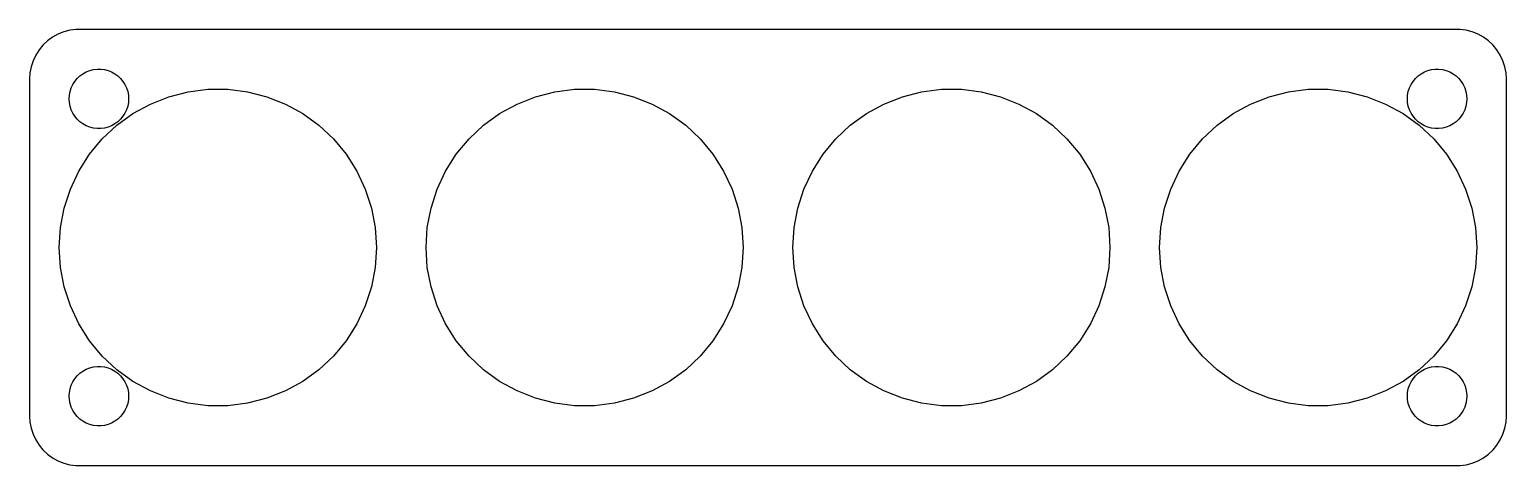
# Model space of a CAD drawing. Header units: metres. Extents: x -74 to 74, y 32 to 76.
import ezdxf

# ---------------------------------------------------------------- set-up
doc = ezdxf.new("R2010")
doc.units = ezdxf.units.M

msp = doc.modelspace()

# ---------------------------------------------------------------- linework, layer by layer
for p, q in [((-69.8139, 75.9901), (-70.4369, 75.9114)), ((69.8139, 75.9901), (-69.8139, 75.9901)), ((70.4369, 75.9114), (69.8139, 75.9901)), ((-72.6871, 74.8526), (-73.1448, 74.4227)), ((-72.1791, 75.2216), (-72.6871, 74.8526)), ((-71.6289, 75.5241), (-72.1791, 75.2216)), ((-71.0451, 75.7553), (-71.6289, 75.5241)), ((-70.4369, 75.9114), (-71.0451, 75.7553)), ((71.0451, 75.7553), (70.4369, 75.9114)), ((71.6289, 75.5241), (71.0451, 75.7553)), ((72.1791, 75.2216), (71.6289, 75.5241)), ((72.6871, 74.8526), (72.1791, 75.2216)), ((73.1448, 74.4227), (72.6871, 74.8526)), ((-73.8815, 73.4088), (-74.1489, 72.8406)), ((-73.5451, 73.9389), (-73.8815, 73.4088)), ((-73.1448, 74.4227), (-73.5451, 73.9389)), ((73.5451, 73.9389), (73.1448, 74.4227)), ((73.8815, 73.4088), (73.5451, 73.9389)), ((74.1489, 72.8406), (73.8815, 73.4088)), ((-74.4606, 71.6267), (-74.5, 71)), ((-74.3429, 72.2434), (-74.4606, 71.6267)), ((-74.1489, 72.8406), (-74.3429, 72.2434)), ((-69.4123, 71.3115), (-69.1075, 71.533)), ((-69.1075, 71.533), (-68.7773, 71.7145)), ((-68.7773, 71.7145), (-68.427, 71.8532)), ((-68.427, 71.8532), (-68.0621, 71.9469)), ((-68.0621, 71.9469), (-67.6884, 71.9941)), ((-67.6884, 71.9941), (-67.3116, 71.9941)), ((-67.3116, 71.9941), (-66.9379, 71.9469)), ((-66.9379, 71.9469), (-66.573, 71.8532)), ((-66.573, 71.8532), (-66.2227, 71.7145)), ((-66.2227, 71.7145), (-65.8925, 71.533)), ((-65.8925, 71.533), (-65.5877, 71.3115)), ((65.5877, 71.3115), (65.8925, 71.533)), ((65.8925, 71.533), (66.2227, 71.7145)), ((66.2227, 71.7145), (66.573, 71.8532)), ((66.573, 71.8532), (66.9379, 71.9469)), ((66.9379, 71.9469), (67.3116, 71.9941)), ((67.3116, 71.9941), (67.6884, 71.9941)), ((67.6884, 71.9941), (68.0621, 71.9469)), ((68.0621, 71.9469), (68.427, 71.8532)), ((68.427, 71.8532), (68.7773, 71.7145)), ((68.7773, 71.7145), (69.1075, 71.533)), ((69.1075, 71.533), (69.4123, 71.3115)), ((74.3429, 72.2434), (74.1489, 72.8406)), ((74.4606, 71.6267), (74.3429, 72.2434)), ((74.5, 71), (74.4606, 71.6267)), ((-74.5, 71), (-74.5, 37)), ((-70.4057, 69.7461), (-70.2893, 70.1044)), ((-70.2893, 70.1044), (-70.1289, 70.4453)), ((-70.1289, 70.4453), (-69.927, 70.7634)), ((-69.927, 70.7634), (-69.6869, 71.0536)), ((-69.6869, 71.0536), (-69.4123, 71.3115)), ((-65.5877, 71.3115), (-65.3131, 71.0536)), ((-65.3131, 71.0536), (-65.073, 70.7634)), ((-65.073, 70.7634), (-64.8711, 70.4453)), ((-64.8711, 70.4453), (-64.7107, 70.1044)), ((-64.7107, 70.1044), (-64.5943, 69.7461)), ((64.5943, 69.7461), (64.7107, 70.1044)), ((64.7107, 70.1044), (64.8711, 70.4453)), ((64.8711, 70.4453), (65.073, 70.7634)), ((65.073, 70.7634), (65.3131, 71.0536)), ((65.3131, 71.0536), (65.5877, 71.3115)), ((69.4123, 71.3115), (69.6869, 71.0536)), ((69.6869, 71.0536), (69.927, 70.7634)), ((69.927, 70.7634), (70.1289, 70.4453)), ((70.1289, 70.4453), (70.2893, 70.1044)), ((70.2893, 70.1044), (70.4057, 69.7461)), ((74.5, 37), (74.5, 71)), ((-70.5, 69), (-70.4763, 69.376)), ((-70.4763, 68.624), (-70.5, 69)), ((-70.4763, 69.376), (-70.4057, 69.7461)), ((-70.4057, 68.2539), (-70.4763, 68.624)), ((-64.5943, 69.7461), (-64.5237, 69.376)), ((-64.5237, 68.624), (-64.5943, 68.2539)), ((-64.5237, 69.376), (-64.5, 69)), ((-64.5, 69), (-64.5237, 68.624)), ((-62.3125, 68.4772), (-60.4443, 69.2169)), ((-60.4443, 69.2169), (-58.4981, 69.7166)), ((-58.4981, 69.7166), (-56.5046, 69.9684)), ((-56.5046, 69.9684), (-54.4953, 69.9684)), ((-54.4953, 69.9684), (-52.5019, 69.7166)), ((-52.5019, 69.7166), (-50.5557, 69.2169)), ((-50.5557, 69.2169), (-48.6875, 68.4772)), ((-25.3125, 68.4772), (-23.4443, 69.2169)), ((-23.4443, 69.2169), (-21.4981, 69.7166)), ((-21.4981, 69.7166), (-19.5046, 69.9684)), ((-19.5046, 69.9684), (-17.4953, 69.9684)), ((-17.4953, 69.9684), (-15.5019, 69.7166)), ((-15.5019, 69.7166), (-13.5557, 69.2169)), ((-13.5557, 69.2169), (-11.6875, 68.4772)), ((11.6875, 68.4772), (13.5557, 69.2169)), ((13.5557, 69.2169), (15.5019, 69.7166)), ((15.5019, 69.7166), (17.4953, 69.9684)), ((17.4953, 69.9684), (19.5046, 69.9684)), ((19.5046, 69.9684), (21.4981, 69.7166)), ((21.4981, 69.7166), (23.4443, 69.2169)), ((23.4443, 69.2169), (25.3125, 68.4772)), ((48.6875, 68.4772), (50.5557, 69.2169)), ((50.5557, 69.2169), (52.5019, 69.7166)), ((52.5019, 69.7166), (54.4953, 69.9684)), ((54.4953, 69.9684), (56.5046, 69.9684)), ((56.5046, 69.9684), (58.4981, 69.7166)), ((58.4981, 69.7166), (60.4443, 69.2169)), ((60.4443, 69.2169), (62.3125, 68.4772)), ((64.5, 69), (64.5237, 69.376)), ((64.5237, 68.624), (64.5, 69)), ((64.5237, 69.376), (64.5943, 69.7461)), ((64.5943, 68.2539), (64.5237, 68.624)), ((70.4057, 69.7461), (70.4763, 69.376)), ((70.4763, 68.624), (70.4057, 68.2539)), ((70.4763, 69.376), (70.5, 69)), ((70.5, 69), (70.4763, 68.624)), ((-70.2893, 67.8956), (-70.4057, 68.2539)), ((-70.1289, 67.5547), (-70.2893, 67.8956)), ((-69.927, 67.2366), (-70.1289, 67.5547)), ((-69.6869, 66.9464), (-69.927, 67.2366)), ((-65.6988, 66.3282), (-64.0732, 67.5092)), ((-65.073, 67.2366), (-65.3131, 66.9464)), ((-64.8711, 67.5547), (-65.073, 67.2366)), ((-64.7107, 67.8956), (-64.8711, 67.5547)), ((-64.5943, 68.2539), (-64.7107, 67.8956)), ((-64.0732, 67.5092), (-62.3125, 68.4772)), ((-48.6875, 68.4772), (-46.9268, 67.5092)), ((-46.9268, 67.5092), (-45.3012, 66.3282)), ((-28.6988, 66.3282), (-27.0732, 67.5092)), ((-27.0732, 67.5092), (-25.3125, 68.4772)), ((-11.6875, 68.4772), (-9.92676, 67.5092)), ((-9.92676, 67.5092), (-8.30121, 66.3282)), ((8.30121, 66.3282), (9.92676, 67.5092)), ((9.92676, 67.5092), (11.6875, 68.4772)), ((25.3125, 68.4772), (27.0732, 67.5092)), ((27.0732, 67.5092), (28.6988, 66.3282)), ((45.3012, 66.3282), (46.9268, 67.5092)), ((46.9268, 67.5092), (48.6875, 68.4772)), ((62.3125, 68.4772), (64.0732, 67.5092)), ((64.0732, 67.5092), (65.6988, 66.3282)), ((64.7107, 67.8956), (64.5943, 68.2539)), ((64.8711, 67.5547), (64.7107, 67.8956)), ((65.073, 67.2366), (64.8711, 67.5547)), ((65.3131, 66.9464), (65.073, 67.2366)), ((69.927, 67.2366), (69.6869, 66.9464)), ((70.1289, 67.5547), (69.927, 67.2366)), ((70.2893, 67.8956), (70.1289, 67.5547)), ((70.4057, 68.2539), (70.2893, 67.8956)), ((-69.4123, 66.6884), (-69.6869, 66.9464)), ((-69.1075, 66.467), (-69.4123, 66.6884)), ((-68.7773, 66.2855), (-69.1075, 66.467)), ((-68.427, 66.1468), (-68.7773, 66.2855)), ((-68.0621, 66.0531), (-68.427, 66.1468)), ((-67.6884, 66.0059), (-68.0621, 66.0531)), ((-67.3116, 66.0059), (-67.6884, 66.0059)), ((-66.9379, 66.0531), (-67.3116, 66.0059)), ((-67.1635, 64.9527), (-65.6988, 66.3282)), ((-66.573, 66.1468), (-66.9379, 66.0531)), ((-66.2227, 66.2855), (-66.573, 66.1468)), ((-65.8925, 66.467), (-66.2227, 66.2855)), ((-65.5877, 66.6884), (-65.8925, 66.467)), ((-65.3131, 66.9464), (-65.5877, 66.6884)), ((-45.3012, 66.3282), (-43.8365, 64.9527)), ((-30.1635, 64.9527), (-28.6988, 66.3282)), ((-8.30121, 66.3282), (-6.83649, 64.9527)), ((6.83649, 64.9527), (8.30121, 66.3282)), ((28.6988, 66.3282), (30.1635, 64.9527)), ((43.8365, 64.9527), (45.3012, 66.3282)), ((65.5877, 66.6884), (65.3131, 66.9464)), ((65.8925, 66.467), (65.5877, 66.6884)), ((65.6988, 66.3282), (67.1635, 64.9527)), ((66.2227, 66.2855), (65.8925, 66.467)), ((66.573, 66.1468), (66.2227, 66.2855)), ((66.9379, 66.0531), (66.573, 66.1468)), ((67.3116, 66.0059), (66.9379, 66.0531)), ((67.6884, 66.0059), (67.3116, 66.0059)), ((68.0621, 66.0531), (67.6884, 66.0059)), ((68.427, 66.1468), (68.0621, 66.0531)), ((68.7773, 66.2855), (68.427, 66.1468)), ((69.1075, 66.467), (68.7773, 66.2855)), ((69.4123, 66.6884), (69.1075, 66.467)), ((69.6869, 66.9464), (69.4123, 66.6884)), ((-68.4443, 63.4046), (-67.1635, 64.9527)), ((-43.8365, 64.9527), (-42.5557, 63.4046)), ((-31.4443, 63.4046), (-30.1635, 64.9527)), ((-6.83649, 64.9527), (-5.55573, 63.4046)), ((5.55573, 63.4046), (6.83649, 64.9527)), ((30.1635, 64.9527), (31.4443, 63.4046)), ((42.5557, 63.4046), (43.8365, 64.9527)), ((67.1635, 64.9527), (68.4443, 63.4046)), ((-69.5209, 61.7081), (-68.4443, 63.4046)), ((-42.5557, 63.4046), (-41.4791, 61.7081)), ((-32.5209, 61.7081), (-31.4443, 63.4046)), ((-5.55573, 63.4046), (-4.47908, 61.7081)), ((4.47908, 61.7081), (5.55573, 63.4046)), ((31.4443, 63.4046), (32.5209, 61.7081)), ((41.4791, 61.7081), (42.5557, 63.4046)), ((68.4443, 63.4046), (69.5209, 61.7081)), ((-70.3764, 59.89), (-69.5209, 61.7081)), ((-41.4791, 61.7081), (-40.6236, 59.89)), ((-33.3764, 59.89), (-32.5209, 61.7081)), ((-4.47908, 61.7081), (-3.62357, 59.89)), ((3.62357, 59.89), (4.47908, 61.7081)), ((32.5209, 61.7081), (33.3764, 59.89)), ((40.6236, 59.89), (41.4791, 61.7081)), ((69.5209, 61.7081), (70.3764, 59.89)), ((-70.9973, 57.979), (-70.3764, 59.89)), ((-40.6236, 59.89), (-40.0027, 57.979)), ((-33.9973, 57.979), (-33.3764, 59.89)), ((-3.62357, 59.89), (-3.00266, 57.979)), ((3.00266, 57.979), (3.62357, 59.89)), ((33.3764, 59.89), (33.9973, 57.979)), ((40.0027, 57.979), (40.6236, 59.89)), ((70.3764, 59.89), (70.9973, 57.979)), ((-71.3738, 56.0053), (-70.9973, 57.979)), ((-40.0027, 57.979), (-39.6262, 56.0053)), ((-34.3738, 56.0053), (-33.9973, 57.979)), ((-3.00266, 57.979), (-2.62616, 56.0053)), ((2.62616, 56.0053), (3.00266, 57.979)), ((33.9973, 57.979), (34.3738, 56.0053)), ((39.6262, 56.0053), (40.0027, 57.979)), ((70.9973, 57.979), (71.3738, 56.0053)), ((-71.5, 54), (-71.3738, 56.0053)), ((-39.6262, 56.0053), (-39.5, 54)), ((-34.5, 54), (-34.3738, 56.0053)), ((-2.62616, 56.0053), (-2.5, 54)), ((2.5, 54), (2.62616, 56.0053)), ((34.3738, 56.0053), (34.5, 54)), ((39.5, 54), (39.6262, 56.0053)), ((71.3738, 56.0053), (71.5, 54)), ((-71.3738, 51.9947), (-71.5, 54)), ((-39.5, 54), (-39.6262, 51.9947)), ((-34.3738, 51.9947), (-34.5, 54)), ((-2.5, 54), (-2.62616, 51.9947)), ((2.62616, 51.9947), (2.5, 54)), ((34.5, 54), (34.3738, 51.9947)), ((39.6262, 51.9947), (39.5, 54)), ((71.5, 54), (71.3738, 51.9947)), ((-70.9973, 50.021), (-71.3738, 51.9947)), ((-39.6262, 51.9947), (-40.0027, 50.021)), ((-33.9973, 50.021), (-34.3738, 51.9947)), ((-2.62616, 51.9947), (-3.00266, 50.021)), ((3.00266, 50.021), (2.62616, 51.9947)), ((34.3738, 51.9947), (33.9973, 50.021)), ((40.0027, 50.021), (39.6262, 51.9947)), ((71.3738, 51.9947), (70.9973, 50.021)), ((-70.3764, 48.11), (-70.9973, 50.021)), ((-40.0027, 50.021), (-40.6236, 48.11)), ((-33.3764, 48.11), (-33.9973, 50.021)), ((-3.00266, 50.021), (-3.62357, 48.11)), ((3.62357, 48.11), (3.00266, 50.021)), ((33.9973, 50.021), (33.3764, 48.11)), ((40.6236, 48.11), (40.0027, 50.021)), ((70.9973, 50.021), (70.3764, 48.11)), ((-69.5209, 46.2919), (-70.3764, 48.11)), ((-40.6236, 48.11), (-41.4791, 46.2919)), ((-32.5209, 46.2919), (-33.3764, 48.11)), ((-3.62357, 48.11), (-4.47908, 46.2919)), ((4.47908, 46.2919), (3.62357, 48.11)), ((33.3764, 48.11), (32.5209, 46.2919)), ((41.4791, 46.2919), (40.6236, 48.11)), ((70.3764, 48.11), (69.5209, 46.2919)), ((-68.4443, 44.5954), (-69.5209, 46.2919)), ((-41.4791, 46.2919), (-42.5557, 44.5954)), ((-31.4443, 44.5954), (-32.5209, 46.2919)), ((-4.47908, 46.2919), (-5.55573, 44.5954)), ((5.55573, 44.5954), (4.47908, 46.2919)), ((32.5209, 46.2919), (31.4443, 44.5954)), ((42.5557, 44.5954), (41.4791, 46.2919)), ((69.5209, 46.2919), (68.4443, 44.5954)), ((-67.1635, 43.0473), (-68.4443, 44.5954)), ((-42.5557, 44.5954), (-43.8365, 43.0473)), ((-30.1635, 43.0473), (-31.4443, 44.5954)), ((-5.55573, 44.5954), (-6.83649, 43.0473)), ((6.83649, 43.0473), (5.55573, 44.5954)), ((31.4443, 44.5954), (30.1635, 43.0473)), ((43.8365, 43.0473), (42.5557, 44.5954)), ((68.4443, 44.5954), (67.1635, 43.0473)), ((-68.7773, 41.7145), (-68.427, 41.8532)), ((-68.427, 41.8532), (-68.0621, 41.9469)), ((-68.0621, 41.9469), (-67.6884, 41.9941)), ((-67.6884, 41.9941), (-67.3116, 41.9941)), ((-67.3116, 41.9941), (-66.9379, 41.9469)), ((-65.6988, 41.6718), (-67.1635, 43.0473)), ((-66.9379, 41.9469), (-66.573, 41.8532)), ((-66.573, 41.8532), (-66.2227, 41.7145)), ((-43.8365, 43.0473), (-45.3012, 41.6718)), ((-28.6988, 41.6718), (-30.1635, 43.0473)), ((-6.83649, 43.0473), (-8.30121, 41.6718)), ((8.30121, 41.6718), (6.83649, 43.0473)), ((30.1635, 43.0473), (28.6988, 41.6718)), ((45.3012, 41.6718), (43.8365, 43.0473)), ((67.1635, 43.0473), (65.6988, 41.6718)), ((66.2227, 41.7145), (66.573, 41.8532)), ((66.573, 41.8532), (66.9379, 41.9469)), ((66.9379, 41.9469), (67.3116, 41.9941)), ((67.3116, 41.9941), (67.6884, 41.9941)), ((67.6884, 41.9941), (68.0621, 41.9469)), ((68.0621, 41.9469), (68.427, 41.8532)), ((68.427, 41.8532), (68.7773, 41.7145)), ((-70.2893, 40.1044), (-70.1289, 40.4453)), ((-70.1289, 40.4453), (-69.927, 40.7634)), ((-69.927, 40.7634), (-69.6869, 41.0536)), ((-69.6869, 41.0536), (-69.4123, 41.3116)), ((-69.4123, 41.3116), (-69.1075, 41.533)), ((-69.1075, 41.533), (-68.7773, 41.7145)), ((-66.2227, 41.7145), (-65.8925, 41.533)), ((-65.8925, 41.533), (-65.5877, 41.3116)), ((-64.0732, 40.4908), (-65.6988, 41.6718)), ((-65.5877, 41.3116), (-65.3131, 41.0536)), ((-65.3131, 41.0536), (-65.073, 40.7634)), ((-65.073, 40.7634), (-64.8711, 40.4453)), ((-64.8711, 40.4453), (-64.7107, 40.1044)), ((-62.3125, 39.5228), (-64.0732, 40.4908)), ((-46.9268, 40.4908), (-48.6875, 39.5228)), ((-45.3012, 41.6718), (-46.9268, 40.4908)), ((-27.0732, 40.4908), (-28.6988, 41.6718)), ((-25.3125, 39.5228), (-27.0732, 40.4908)), ((-9.92676, 40.4908), (-11.6875, 39.5228)), ((-8.30121, 41.6718), (-9.92676, 40.4908)), ((9.92676, 40.4908), (8.30121, 41.6718)), ((11.6875, 39.5228), (9.92676, 40.4908)), ((27.0732, 40.4908), (25.3125, 39.5228)), ((28.6988, 41.6718), (27.0732, 40.4908)), ((46.9268, 40.4908), (45.3012, 41.6718)), ((48.6875, 39.5228), (46.9268, 40.4908)), ((64.0732, 40.4908), (62.3125, 39.5228)), ((65.6988, 41.6718), (64.0732, 40.4908)), ((64.7107, 40.1044), (64.8711, 40.4453)), ((64.8711, 40.4453), (65.073, 40.7634)), ((65.073, 40.7634), (65.3131, 41.0536)), ((65.3131, 41.0536), (65.5877, 41.3116)), ((65.5877, 41.3116), (65.8925, 41.533)), ((65.8925, 41.533), (66.2227, 41.7145)), ((68.7773, 41.7145), (69.1075, 41.533)), ((69.1075, 41.533), (69.4123, 41.3116)), ((69.4123, 41.3116), (69.6869, 41.0536)), ((69.6869, 41.0536), (69.927, 40.7634)), ((69.927, 40.7634), (70.1289, 40.4453)), ((70.1289, 40.4453), (70.2893, 40.1044)), ((-70.5, 39), (-70.4763, 39.376)), ((-70.4763, 38.624), (-70.5, 39)), ((-70.4763, 39.376), (-70.4057, 39.7461)), ((-70.4057, 39.7461), (-70.2893, 40.1044)), ((-64.7107, 40.1044), (-64.5943, 39.7461)), ((-64.5943, 39.7461), (-64.5237, 39.376)), ((-64.5237, 39.376), (-64.5, 39)), ((-64.5, 39), (-64.5237, 38.624)), ((-60.4443, 38.7831), (-62.3125, 39.5228)), ((-58.4981, 38.2834), (-60.4443, 38.7831)), ((-50.5557, 38.7831), (-52.5019, 38.2834)), ((-48.6875, 39.5228), (-50.5557, 38.7831)), ((-23.4443, 38.7831), (-25.3125, 39.5228)), ((-21.4981, 38.2834), (-23.4443, 38.7831)), ((-13.5557, 38.7831), (-15.5019, 38.2834)), ((-11.6875, 39.5228), (-13.5557, 38.7831)), ((13.5557, 38.7831), (11.6875, 39.5228)), ((15.5019, 38.2834), (13.5557, 38.7831)), ((23.4443, 38.7831), (21.4981, 38.2834)), ((25.3125, 39.5228), (23.4443, 38.7831)), ((50.5557, 38.7831), (48.6875, 39.5228)), ((52.5019, 38.2834), (50.5557, 38.7831)), ((60.4443, 38.7831), (58.4981, 38.2834)), ((62.3125, 39.5228), (60.4443, 38.7831)), ((64.5, 39), (64.5237, 39.376)), ((64.5237, 38.624), (64.5, 39)), ((64.5237, 39.376), (64.5943, 39.7461)), ((64.5943, 39.7461), (64.7107, 40.1044)), ((70.2893, 40.1044), (70.4057, 39.7461)), ((70.4057, 39.7461), (70.4763, 39.376)), ((70.4763, 39.376), (70.5, 39)), ((70.5, 39), (70.4763, 38.624)), ((-70.4057, 38.2539), (-70.4763, 38.624)), ((-70.2893, 37.8956), (-70.4057, 38.2539)), ((-70.1289, 37.5547), (-70.2893, 37.8956)), ((-69.927, 37.2366), (-70.1289, 37.5547)), ((-64.8711, 37.5547), (-65.073, 37.2366)), ((-64.7107, 37.8956), (-64.8711, 37.5547)), ((-64.5943, 38.2539), (-64.7107, 37.8956)), ((-64.5237, 38.624), (-64.5943, 38.2539)), ((-56.5046, 38.0316), (-58.4981, 38.2834)), ((-54.4953, 38.0316), (-56.5046, 38.0316)), ((-52.5019, 38.2834), (-54.4953, 38.0316)), ((-19.5046, 38.0316), (-21.4981, 38.2834)), ((-17.4953, 38.0316), (-19.5046, 38.0316)), ((-15.5019, 38.2834), (-17.4953, 38.0316)), ((17.4953, 38.0316), (15.5019, 38.2834)), ((19.5046, 38.0316), (17.4953, 38.0316)), ((21.4981, 38.2834), (19.5046, 38.0316)), ((54.4953, 38.0316), (52.5019, 38.2834)), ((56.5046, 38.0316), (54.4953, 38.0316)), ((58.4981, 38.2834), (56.5046, 38.0316)), ((64.5943, 38.2539), (64.5237, 38.624)), ((64.7107, 37.8956), (64.5943, 38.2539)), ((64.8711, 37.5547), (64.7107, 37.8956)), ((65.073, 37.2366), (64.8711, 37.5547)), ((70.1289, 37.5547), (69.927, 37.2366)), ((70.2893, 37.8956), (70.1289, 37.5547)), ((70.4057, 38.2539), (70.2893, 37.8956)), ((70.4763, 38.624), (70.4057, 38.2539)), ((-74.5, 37), (-74.4606, 36.3733)), ((-74.4606, 36.3733), (-74.3429, 35.7566)), ((-69.6869, 36.9464), (-69.927, 37.2366)), ((-69.4123, 36.6885), (-69.6869, 36.9464)), ((-69.1075, 36.467), (-69.4123, 36.6885)), ((-68.7773, 36.2855), (-69.1075, 36.467)), ((-68.427, 36.1468), (-68.7773, 36.2855)), ((-68.0621, 36.0531), (-68.427, 36.1468)), ((-67.6884, 36.0059), (-68.0621, 36.0531)), ((-67.3116, 36.0059), (-67.6884, 36.0059)), ((-66.9379, 36.0531), (-67.3116, 36.0059)), ((-66.573, 36.1468), (-66.9379, 36.0531)), ((-66.2227, 36.2855), (-66.573, 36.1468)), ((-65.8925, 36.467), (-66.2227, 36.2855)), ((-65.5877, 36.6885), (-65.8925, 36.467)), ((-65.3131, 36.9464), (-65.5877, 36.6885)), ((-65.073, 37.2366), (-65.3131, 36.9464)), ((65.3131, 36.9464), (65.073, 37.2366)), ((65.5877, 36.6885), (65.3131, 36.9464)), ((65.8925, 36.467), (65.5877, 36.6885)), ((66.2227, 36.2855), (65.8925, 36.467)), ((66.573, 36.1468), (66.2227, 36.2855)), ((66.9379, 36.0531), (66.573, 36.1468)), ((67.3116, 36.0059), (66.9379, 36.0531)), ((67.6884, 36.0059), (67.3116, 36.0059)), ((68.0621, 36.0531), (67.6884, 36.0059)), ((68.427, 36.1468), (68.0621, 36.0531)), ((68.7773, 36.2855), (68.427, 36.1468)), ((69.1075, 36.467), (68.7773, 36.2855)), ((69.4123, 36.6885), (69.1075, 36.467)), ((69.6869, 36.9464), (69.4123, 36.6885)), ((69.927, 37.2366), (69.6869, 36.9464)), ((74.3429, 35.7566), (74.4606, 36.3733)), ((74.4606, 36.3733), (74.5, 37)), ((-74.3429, 35.7566), (-74.1489, 35.1594)), ((-74.1489, 35.1594), (-73.8815, 34.5912)), ((-73.8815, 34.5912), (-73.5451, 34.0611)), ((73.5451, 34.0611), (73.8815, 34.5912)), ((73.8815, 34.5912), (74.1489, 35.1594)), ((74.1489, 35.1594), (74.3429, 35.7566)), ((-73.5451, 34.0611), (-73.1448, 33.5773)), ((-73.1448, 33.5773), (-72.6871, 33.1474)), ((-72.6871, 33.1474), (-72.1791, 32.7784)), ((72.1791, 32.7784), (72.6871, 33.1474)), ((72.6871, 33.1474), (73.1448, 33.5773)), ((73.1448, 33.5773), (73.5451, 34.0611)), ((-72.1791, 32.7784), (-71.6289, 32.4759)), ((-71.6289, 32.4759), (-71.0451, 32.2447)), ((-71.0451, 32.2447), (-70.4369, 32.0886)), ((-70.4369, 32.0886), (-69.8139, 32.0099)), ((-69.8139, 32.0099), (69.8139, 32.0099)), ((69.8139, 32.0099), (70.4369, 32.0886)), ((70.4369, 32.0886), (71.0451, 32.2447)), ((71.0451, 32.2447), (71.6289, 32.4759)), ((71.6289, 32.4759), (72.1791, 32.7784))]:
    msp.add_line(p, q)

doc.saveas('drawing.dxf')
